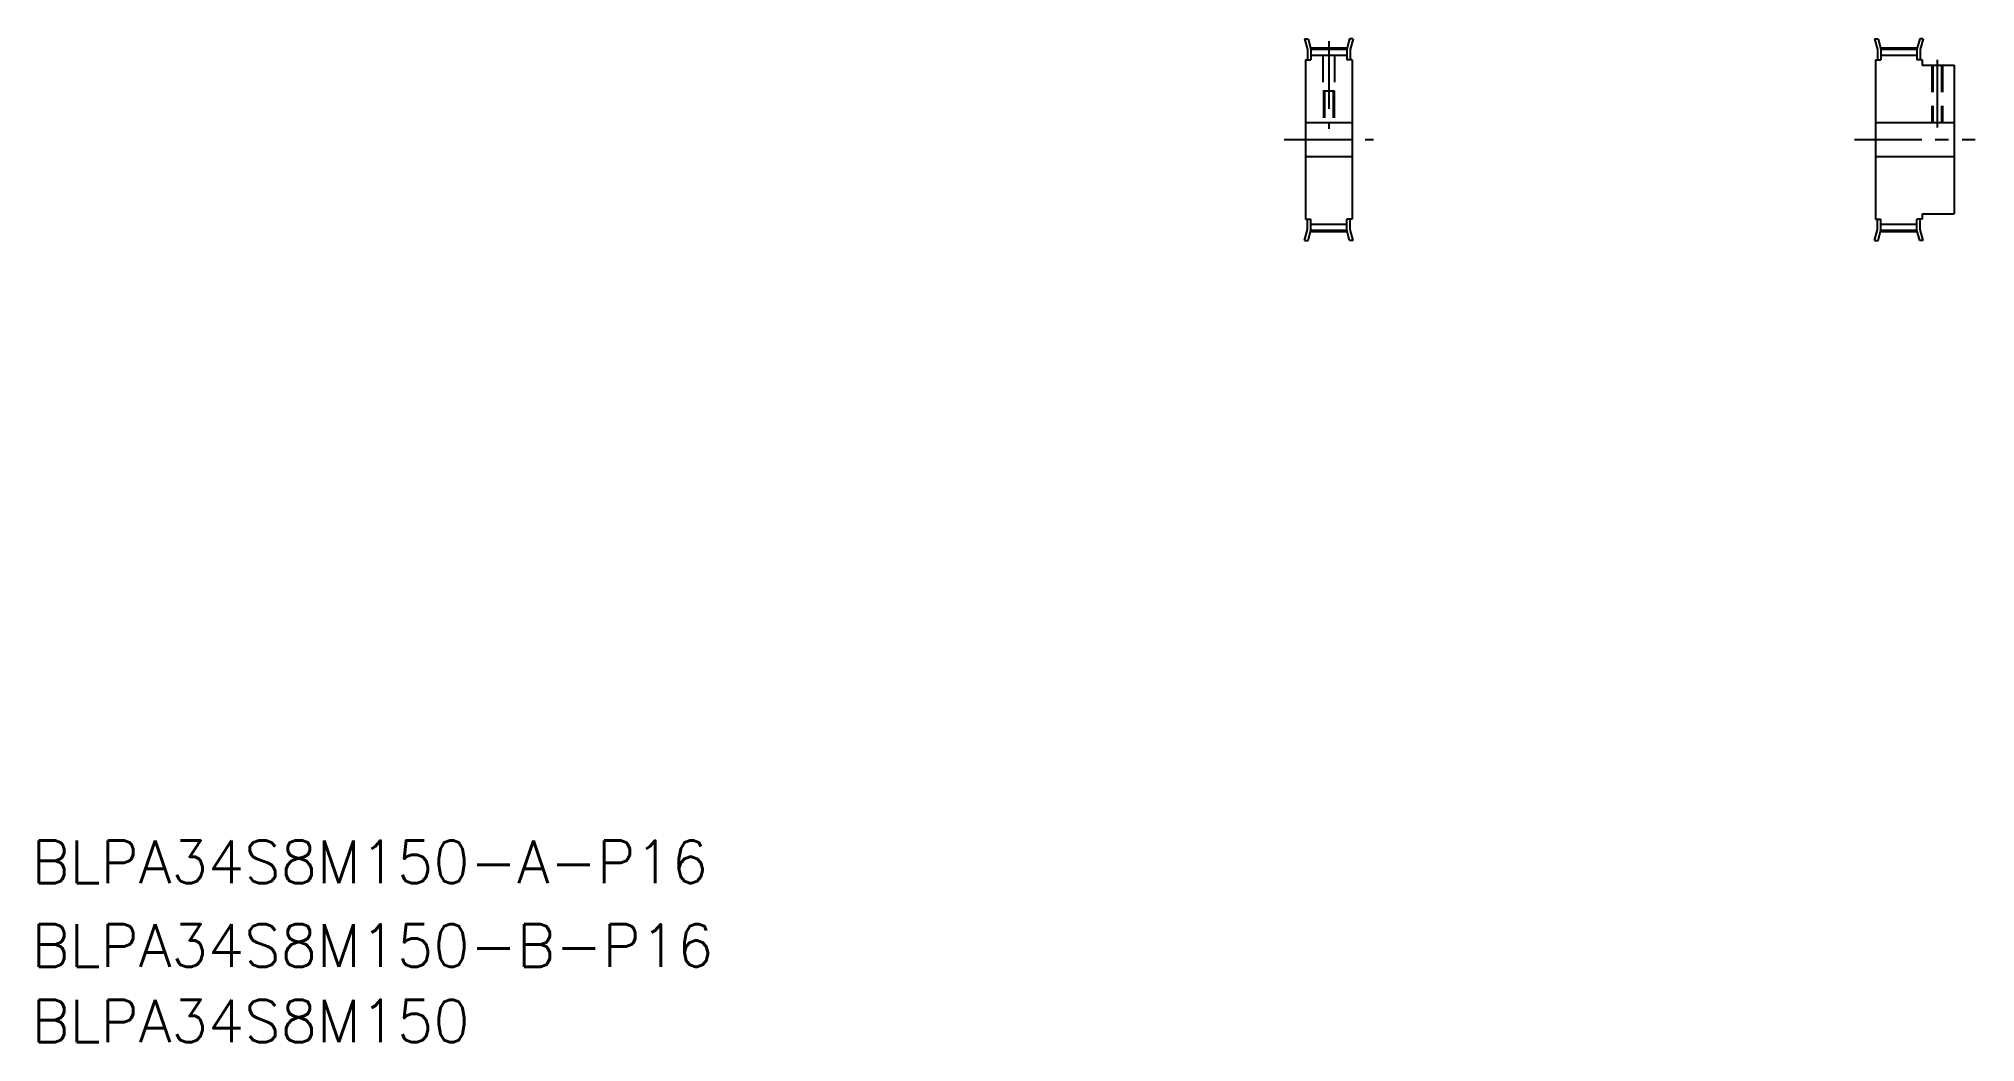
# Model space of a CAD drawing. Extents: x 53 to 966, y 50 to 523.
import ezdxf

# ---------------------------------------------------------------- set-up
doc = ezdxf.new("R2010")
doc.units = 0
doc.linetypes.add('CENTER', pattern=[50.8, 31.75, -6.35, 6.35, -6.35])
doc.linetypes.add('DASHED', pattern=[19.05, 12.7, -6.35])
doc.layers.get('0').update_dxf_attribs({"linetype": 'CONTINUOUS'})
doc.layers.add('CENTER', color=1, linetype='CENTER')
doc.styles.get("Standard").update_dxf_attribs({"font": 'txt', "bigfont": 'BIGFONT'})

msp = doc.modelspace()

# ---------------------------------------------------------------- linework, layer by layer
at = {"color": 7, "linetype": 'CONTINUOUS'}
for p, q in [((650.01, 522.73), (651.37, 517.63)), ((650.01, 522.73), (651.66, 522.73)), ((651.66, 522.73), (652.97, 517.84)), ((671.29, 522.73), (669.97, 517.84)), ((672.94, 522.73), (671.29, 522.73)), ((672.94, 522.73), (671.57, 517.63)), ((918.69, 522.73), (920.34, 522.73)), ((918.69, 522.73), (920.06, 517.63)), ((920.34, 522.73), (921.66, 517.84)), ((939.97, 522.73), (938.66, 517.84)), ((941.62, 522.73), (939.97, 522.73)), ((941.62, 522.73), (940.26, 517.63)), ((650.47, 512.73), (650.47, 437.73)), ((650.47, 512.73), (652.97, 512.73)), ((651.37, 517.63), (651.37, 512.73)), ((652.97, 517.84), (669.97, 517.84)), ((652.97, 517.84), (652.97, 512.73)), ((652.97, 515.01), (669.97, 515.01)), ((669.97, 517.84), (669.97, 512.73)), ((672.47, 512.73), (669.97, 512.73)), ((671.57, 517.63), (671.57, 512.73)), ((672.47, 512.73), (672.47, 437.73)), ((919.16, 512.73), (919.16, 437.73)), ((919.16, 512.73), (921.66, 512.73)), ((920.06, 517.63), (920.06, 512.73)), ((921.66, 517.84), (938.66, 517.84)), ((921.66, 517.84), (921.66, 512.73)), ((921.66, 515.01), (938.66, 515.01)), ((938.66, 517.84), (938.66, 512.73)), ((941.16, 512.73), (938.66, 512.73)), ((940.26, 517.63), (940.26, 512.73)), ((941.16, 512.73), (941.16, 510.23)), ((941.16, 510.23), (956.16, 510.23)), ((956.16, 510.23), (956.16, 440.23)), ((919.16, 493.98), (919.16, 493.98)), ((650.47, 483.23), (672.47, 483.23)), ((919.16, 483.23), (956.16, 483.23)), ((919.16, 475.23), (919.16, 475.23)), ((650.47, 467.23), (672.47, 467.23)), ((919.16, 467.23), (956.16, 467.23)), ((941.16, 440.23), (956.16, 440.23)), ((941.16, 440.23), (941.16, 437.73)), ((650.01, 427.73), (651.37, 432.84)), ((650.47, 437.73), (652.97, 437.73)), ((651.37, 432.84), (651.37, 437.73)), ((651.66, 427.73), (652.97, 432.63)), ((652.97, 432.63), (652.97, 437.73)), ((652.97, 435.46), (669.97, 435.46)), ((652.97, 432.63), (669.97, 432.63)), ((672.47, 437.73), (669.97, 437.73)), ((669.97, 432.63), (669.97, 437.73)), ((671.29, 427.73), (669.97, 432.63)), ((671.57, 432.84), (671.57, 437.73)), ((672.94, 427.73), (671.57, 432.84)), ((918.69, 427.73), (920.06, 432.84)), ((919.16, 437.73), (921.66, 437.73)), ((920.06, 432.84), (920.06, 437.73)), ((920.34, 427.73), (921.66, 432.63)), ((921.66, 432.63), (921.66, 437.73)), ((921.66, 435.46), (938.66, 435.46)), ((921.66, 432.63), (938.66, 432.63)), ((938.66, 432.63), (938.66, 437.73)), ((941.16, 437.73), (938.66, 437.73)), ((939.97, 427.73), (938.66, 432.63)), ((940.26, 432.84), (940.26, 437.73)), ((941.62, 427.73), (940.26, 432.84)), ((650.01, 427.73), (651.66, 427.73)), ((672.94, 427.73), (671.29, 427.73)), ((918.69, 427.73), (920.34, 427.73)), ((941.62, 427.73), (939.97, 427.73))]:
    msp.add_line(p, q, dxfattribs=at)
at = {"color": 3, "linetype": 'DASHED'}
for p, q in [((658.72, 515.01), (658.72, 498.23)), ((664.22, 515.01), (664.22, 498.23)), ((945.66, 510.23), (945.66, 483.23)), ((946.09, 510.23), (946.09, 483.23)), ((950.22, 510.23), (950.22, 483.23)), ((950.66, 510.23), (950.66, 483.23)), ((658.72, 498.23), (664.22, 498.23)), ((658.97, 498.23), (658.97, 483.23)), ((659.41, 498.23), (659.41, 483.23)), ((663.54, 498.23), (663.54, 483.23)), ((663.97, 498.23), (663.97, 483.23))]:
    msp.add_line(p, q, dxfattribs=at)
at = {"layer": 'CENTER', "color": 1, "linetype": 'CENTER'}
for p, q in [((661.47, 521.52), (661.47, 480.23)), ((652.97, 518.52), (669.97, 518.52)), ((921.66, 518.52), (938.66, 518.52)), ((948.16, 512.73), (948.16, 480.73)), ((640.47, 475.23), (682.47, 475.23)), ((909.16, 475.23), (966.16, 475.23)), ((652.97, 431.94), (669.97, 431.94)), ((921.66, 431.94), (938.66, 431.94))]:
    msp.add_line(p, q, dxfattribs=at)

# ---------------------------------------------------------------- texts
at = {"color": 7, "linetype": 'CONTINUOUS'}
for s, p in [('BLPA34S8M150-A-P16', (50, 125)), ('BLPA34S8M150-B-P16', (50, 85.57)), ('BLPA34S8M150', (50, 50))]:
    msp.add_text(s, height=20, dxfattribs=at).set_placement(p)

doc.saveas('drawing.dxf')
